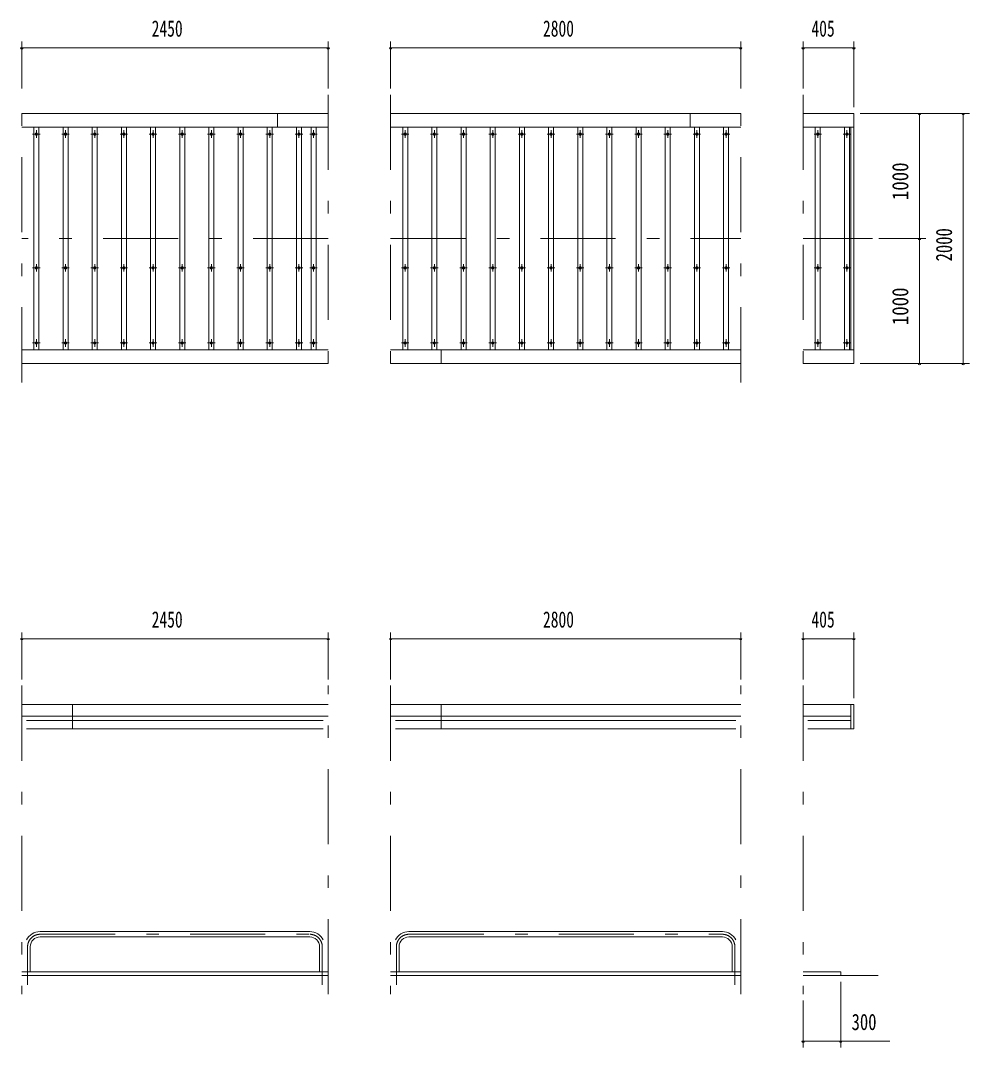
# Model space of a CAD drawing. Units: millimetres, scale not verified. Extents: x -22476 to 22466, y -10500 to 10500.
# Drawn here: x -15937 to -8347, y 1220 to 9431 of the extents above; entities that cross this region are included whole.
import ezdxf
from ezdxf.enums import TextEntityAlignment as Align

# ---------------------------------------------------------------- set-up
doc = ezdxf.new("R2010")
doc.units = ezdxf.units.MM
doc.header["$LTSCALE"] = 50
doc.linetypes.add('USER3', pattern=[24, 12, -5, 2, -5])
for name, color, linetype, lineweight in [('0-2_1-0BOLD', 7, 'Continuous', 18), ('0-3_1-2CENTER', 3, 'USER3', 18), ('0-4_1-4THIN', 4, 'Continuous', 18), ('0-5_1-5DIM', 3, 'Continuous', 18)]:
    doc.layers.add(name, color=color, linetype=linetype, lineweight=lineweight)
doc.styles.add('ＭＳ ゴシック', font='')
doc.styles.get('ＭＳ ゴシック').set_extended_font_data('MS Gothic')

msp = doc.modelspace()

# ---------------------------------------------------------------- linework, layer by layer
at = {"layer": '0-2_1-0BOLD'}
for p, q in [((-13476.56, 8687.67), (-15926.56, 8687.67)), ((-13881.56, 8687.67), (-13881.56, 8577.67)), ((-10176.56, 8687.67), (-12976.56, 8687.67)), ((-10581.56, 8577.67), (-10581.56, 8687.67)), ((-15926.56, 8577.67), (-13476.56, 8577.67)), ((-12976.56, 8577.67), (-10176.56, 8577.67)), ((-9271.56, 8577.67), (-9676.56, 8577.67)), ((-9296.56, 6797.67), (-9296.56, 8577.67)), ((-13476.56, 6797.67), (-15926.56, 6797.67)), ((-12976.56, 6797.67), (-10176.56, 6797.67)), ((-12571.56, 6687.67), (-12571.56, 6797.67)), ((-9676.56, 6797.67), (-9271.56, 6797.67)), ((-15926.56, 6687.67), (-13476.56, 6687.67)), ((-10176.56, 6687.67), (-12976.56, 6687.67)), ((-13476.56, 3962.67), (-15926.56, 3962.67)), ((-15521.56, 3962.67), (-15521.56, 3768.55)), ((-10176.55, 3962.67), (-12976.56, 3962.67)), ((-12571.56, 3768.55), (-12571.56, 3962.67)), ((-9296.55, 3768.55), (-9296.55, 3962.67)), ((-15926.56, 3868.72), (-13476.56, 3868.72)), ((-12976.56, 3868.72), (-10176.55, 3868.72)), ((-9676.55, 3868.72), (-9296.55, 3868.72)), ((-13514.71, 3834.18), (-15888.41, 3834.18)), ((-10214.71, 3834.18), (-12938.41, 3834.18)), ((-9296.55, 3834.18), (-9638.41, 3834.18)), ((-15888.41, 3768.55), (-13514.71, 3768.55)), ((-12938.41, 3768.55), (-10214.71, 3768.55)), ((-9638.41, 3768.55), (-9271.56, 3768.55)), ((-13622.92, 2146.02), (-15780.21, 2146.02)), ((-12830.2, 2146.02), (-10322.9, 2146.02)), ((-15780.21, 2103.32), (-13622.92, 2103.32)), ((-10322.9, 2103.32), (-12830.2, 2103.32)), ((-15858.86, 2024.67), (-15858.86, 1824.67)), ((-13544.27, 2024.67), (-13544.27, 1824.67)), ((-12908.85, 1824.67), (-12908.85, 2024.67)), ((-10244.25, 1824.67), (-10244.25, 2024.67)), ((-13476.56, 1824.67), (-15926.56, 1824.67)), ((-12976.56, 1824.67), (-10176.55, 1824.67)), ((-15926.56, 1794.67), (-13476.56, 1794.67)), ((-10176.55, 1794.67), (-12976.56, 1794.67)), ((-9676.55, 1794.67), (-9076.55, 1794.67))]:
    msp.add_line(p, q, dxfattribs=at)
for points in [[(-9676.56, 8687.67), (-9271.56, 8687.67), (-9271.56, 6687.67), (-9676.56, 6687.67)], [(-9271.56, 3768.55), (-9271.56, 3962.67), (-9676.55, 3962.67)], [(-9676.55, 1824.67), (-9376.56, 1824.67), (-9376.56, 1794.67)]]:
    msp.add_lwpolyline(points, dxfattribs=at)
for centre in [(-15809.89, 8522.67), (-15576.56, 8522.67), (-15343.23, 8522.67), (-15109.89, 8522.67), (-14876.56, 8522.67), (-14643.23, 8522.67), (-14409.89, 8522.67), (-14176.56, 8522.67), (-13943.23, 8522.67), (-13709.89, 8522.67), (-13593.22, 8522.67), (-12859.89, 8522.67), (-12626.56, 8522.67), (-12393.22, 8522.67), (-12159.89, 8522.67), (-11926.56, 8522.67), (-11693.22, 8522.67), (-11459.89, 8522.67), (-11226.56, 8522.67), (-10993.22, 8522.67), (-10759.89, 8522.67), (-10526.56, 8522.67), (-10293.22, 8522.67), (-9559.89, 8522.67), (-9326.56, 8522.67), (-15809.89, 7452.68), (-15576.56, 7452.68), (-15343.23, 7452.68), (-15109.89, 7452.68), (-14876.56, 7452.68), (-14643.23, 7452.68), (-14409.89, 7452.68), (-14176.56, 7452.68), (-13943.23, 7452.68), (-13709.89, 7452.68), (-13593.22, 7452.68), (-12859.89, 7452.68), (-12626.56, 7452.68), (-12393.22, 7452.68), (-12159.89, 7452.68), (-11926.56, 7452.68), (-11693.22, 7452.68), (-11459.89, 7452.68), (-11226.56, 7452.68), (-10993.22, 7452.68), (-10759.89, 7452.68), (-10526.56, 7452.68), (-10293.22, 7452.68), (-9559.89, 7452.68), (-9326.56, 7452.68), (-15809.89, 6852.68), (-15576.56, 6852.68), (-15343.23, 6852.68), (-15109.89, 6852.68), (-14876.56, 6852.68), (-14643.23, 6852.68), (-14409.89, 6852.68), (-14176.56, 6852.68), (-13943.23, 6852.68), (-13709.89, 6852.68), (-13593.22, 6852.68), (-12859.89, 6852.68), (-12626.56, 6852.68), (-12393.22, 6852.68), (-12159.89, 6852.68), (-11926.56, 6852.68), (-11693.22, 6852.68), (-11459.89, 6852.68), (-11226.56, 6852.68), (-10993.22, 6852.68), (-10759.89, 6852.68), (-10526.56, 6852.68), (-10293.22, 6852.68), (-9559.89, 6852.68), (-9326.56, 6852.68)]:
    msp.add_circle(centre, 10, dxfattribs=at)
for centre, radius, start, end in [((-15780.21, 2024.67), 121.35, 90, 153.07823), ((-13622.92, 2024.67), 121.35, 26.91106, 90), ((-12830.2, 2024.67), 121.35, 90, 153.08894), ((-10322.9, 2024.67), 121.35, 26.92177, 90), ((-15780.21, 2024.67), 78.65, 90, 180), ((-13622.92, 2024.67), 78.65, 0, 90), ((-12830.2, 2024.67), 78.65, 90, 180), ((-10322.9, 2024.67), 78.65, 0, 90)]:
    msp.add_arc(centre, radius, start, end, dxfattribs=at)
at = {"layer": '0-3_1-2CENTER'}
for p, q in [((-15926.56, 6537.67), (-15926.56, 8837.68)), ((-13476.56, 8837.68), (-13476.56, 6537.67)), ((-12976.56, 8837.68), (-12976.56, 6537.67)), ((-10176.56, 6537.67), (-10176.56, 8837.68)), ((-9676.56, 8837.68), (-9676.56, 6537.67)), ((-15809.89, 8492.68), (-15809.89, 8552.68)), ((-15576.56, 8552.68), (-15576.56, 8492.68)), ((-15343.23, 8492.68), (-15343.23, 8552.68)), ((-15109.89, 8552.68), (-15109.89, 8492.68)), ((-14876.56, 8492.68), (-14876.56, 8552.68)), ((-14643.23, 8552.68), (-14643.23, 8492.68)), ((-14409.89, 8492.68), (-14409.89, 8552.68)), ((-14176.56, 8552.68), (-14176.56, 8492.68)), ((-13943.23, 8492.68), (-13943.23, 8552.68)), ((-13709.89, 8552.68), (-13709.89, 8492.68)), ((-13593.22, 8492.68), (-13593.22, 8552.68)), ((-12859.89, 8552.68), (-12859.89, 8492.68)), ((-12626.56, 8492.68), (-12626.56, 8552.68)), ((-12393.22, 8552.68), (-12393.22, 8492.68)), ((-12159.89, 8492.68), (-12159.89, 8552.68)), ((-11926.56, 8552.68), (-11926.56, 8492.68)), ((-11693.22, 8492.68), (-11693.22, 8552.68)), ((-11459.89, 8552.68), (-11459.89, 8492.68)), ((-11226.56, 8492.68), (-11226.56, 8552.68)), ((-10993.22, 8552.68), (-10993.22, 8492.68)), ((-10759.89, 8492.68), (-10759.89, 8552.68)), ((-10526.56, 8552.68), (-10526.56, 8492.68)), ((-10293.22, 8492.68), (-10293.22, 8552.68)), ((-9559.89, 8552.68), (-9559.89, 8492.68)), ((-9326.56, 8492.67), (-9326.56, 8552.68)), ((-15839.89, 8522.67), (-15779.89, 8522.67)), ((-15546.56, 8522.67), (-15606.56, 8522.67)), ((-15373.23, 8522.67), (-15313.23, 8522.67)), ((-15079.89, 8522.67), (-15139.89, 8522.67)), ((-14906.56, 8522.67), (-14846.56, 8522.67)), ((-14613.23, 8522.67), (-14673.23, 8522.67)), ((-14439.89, 8522.67), (-14379.89, 8522.67)), ((-14146.56, 8522.67), (-14206.56, 8522.67)), ((-13973.23, 8522.67), (-13913.23, 8522.67)), ((-13679.89, 8522.67), (-13739.89, 8522.67)), ((-13623.23, 8522.67), (-13563.23, 8522.67)), ((-12829.89, 8522.67), (-12889.89, 8522.67)), ((-12596.56, 8522.67), (-12656.56, 8522.67)), ((-12363.23, 8522.67), (-12423.23, 8522.67)), ((-12129.89, 8522.67), (-12189.89, 8522.67)), ((-11896.56, 8522.67), (-11956.56, 8522.67)), ((-11663.23, 8522.67), (-11723.23, 8522.67)), ((-11429.89, 8522.67), (-11489.89, 8522.67)), ((-11196.56, 8522.67), (-11256.56, 8522.67)), ((-10963.23, 8522.67), (-11023.23, 8522.67)), ((-10729.89, 8522.67), (-10789.89, 8522.67)), ((-10496.56, 8522.67), (-10556.56, 8522.67)), ((-10263.23, 8522.67), (-10323.23, 8522.67)), ((-9529.89, 8522.67), (-9589.89, 8522.67)), ((-9356.56, 8522.67), (-9296.56, 8522.67)), ((-13476.56, 7687.67), (-15926.56, 7687.67)), ((-12976.56, 7687.67), (-10176.56, 7687.67)), ((-9121.56, 7687.67), (-9676.56, 7687.67)), ((-15809.89, 7482.68), (-15809.89, 7422.67)), ((-15576.56, 7422.67), (-15576.56, 7482.68)), ((-15343.23, 7482.68), (-15343.23, 7422.67)), ((-15109.89, 7422.67), (-15109.89, 7482.68)), ((-14876.56, 7482.68), (-14876.56, 7422.67)), ((-14643.23, 7422.67), (-14643.23, 7482.68)), ((-14409.89, 7482.68), (-14409.89, 7422.67)), ((-14176.56, 7422.67), (-14176.56, 7482.68)), ((-13943.23, 7482.68), (-13943.23, 7422.67)), ((-13709.89, 7422.67), (-13709.89, 7482.68)), ((-13593.22, 7482.68), (-13593.22, 7422.67)), ((-12859.89, 7422.67), (-12859.89, 7482.68)), ((-12626.56, 7482.68), (-12626.56, 7422.67)), ((-12393.22, 7422.67), (-12393.22, 7482.68)), ((-12159.89, 7482.68), (-12159.89, 7422.67)), ((-11926.56, 7422.67), (-11926.56, 7482.68)), ((-11693.22, 7482.68), (-11693.22, 7422.67)), ((-11459.89, 7422.67), (-11459.89, 7482.68)), ((-11226.56, 7482.68), (-11226.56, 7422.67)), ((-10993.22, 7422.67), (-10993.22, 7482.68)), ((-10759.89, 7482.68), (-10759.89, 7422.67)), ((-10526.56, 7422.67), (-10526.56, 7482.68)), ((-10293.22, 7482.68), (-10293.22, 7422.67)), ((-9559.89, 7482.68), (-9559.89, 7422.67)), ((-9326.56, 7422.67), (-9326.56, 7482.68)), ((-15839.89, 7452.68), (-15779.89, 7452.68)), ((-15546.56, 7452.68), (-15606.56, 7452.68)), ((-15373.23, 7452.68), (-15313.23, 7452.68)), ((-15079.89, 7452.68), (-15139.89, 7452.68)), ((-14906.56, 7452.68), (-14846.56, 7452.68)), ((-14613.23, 7452.68), (-14673.23, 7452.68)), ((-14439.89, 7452.68), (-14379.89, 7452.68)), ((-14146.56, 7452.68), (-14206.56, 7452.68)), ((-13973.23, 7452.68), (-13913.23, 7452.68)), ((-13679.89, 7452.68), (-13739.89, 7452.68)), ((-13623.23, 7452.68), (-13563.23, 7452.68)), ((-12829.89, 7452.68), (-12889.89, 7452.68)), ((-12596.56, 7452.68), (-12656.56, 7452.68)), ((-12363.23, 7452.68), (-12423.23, 7452.68)), ((-12129.89, 7452.68), (-12189.89, 7452.68)), ((-11896.56, 7452.68), (-11956.56, 7452.68)), ((-11663.23, 7452.68), (-11723.23, 7452.68)), ((-11429.89, 7452.68), (-11489.89, 7452.68)), ((-11196.56, 7452.68), (-11256.56, 7452.68)), ((-10963.23, 7452.68), (-11023.23, 7452.68)), ((-10729.89, 7452.68), (-10789.89, 7452.68)), ((-10496.56, 7452.68), (-10556.56, 7452.68)), ((-10263.23, 7452.68), (-10323.23, 7452.68)), ((-9589.89, 7452.68), (-9529.89, 7452.68)), ((-9296.56, 7452.68), (-9356.56, 7452.68)), ((-15779.89, 6852.68), (-15839.89, 6852.68)), ((-15809.89, 6882.68), (-15809.89, 6822.68)), ((-15546.56, 6852.68), (-15606.56, 6852.68)), ((-15576.56, 6882.68), (-15576.56, 6822.68)), ((-15313.23, 6852.68), (-15373.23, 6852.68)), ((-15343.23, 6822.68), (-15343.23, 6882.68)), ((-15079.89, 6852.68), (-15139.89, 6852.68)), ((-15109.89, 6882.68), (-15109.89, 6822.68)), ((-14846.56, 6852.68), (-14906.56, 6852.68)), ((-14876.56, 6882.68), (-14876.56, 6822.68)), ((-14613.23, 6852.68), (-14673.23, 6852.68)), ((-14643.23, 6882.68), (-14643.23, 6822.68)), ((-14379.89, 6852.68), (-14439.89, 6852.68)), ((-14409.89, 6822.68), (-14409.89, 6882.68)), ((-14146.56, 6852.68), (-14206.56, 6852.68)), ((-14176.56, 6882.68), (-14176.56, 6822.68)), ((-13913.23, 6852.68), (-13973.23, 6852.68)), ((-13943.23, 6882.68), (-13943.23, 6822.68)), ((-13679.89, 6852.68), (-13739.89, 6852.68)), ((-13709.89, 6882.68), (-13709.89, 6822.68)), ((-13563.23, 6852.68), (-13623.23, 6852.68)), ((-13593.22, 6822.68), (-13593.22, 6882.68)), ((-12889.89, 6852.68), (-12829.89, 6852.68)), ((-12859.89, 6882.68), (-12859.89, 6822.68)), ((-12656.56, 6852.68), (-12596.56, 6852.68)), ((-12626.56, 6882.68), (-12626.56, 6822.68)), ((-12423.23, 6852.68), (-12363.23, 6852.68)), ((-12393.22, 6882.68), (-12393.22, 6822.68)), ((-12189.89, 6852.68), (-12129.89, 6852.68)), ((-12159.89, 6882.68), (-12159.89, 6822.68)), ((-11956.56, 6852.68), (-11896.56, 6852.68)), ((-11926.56, 6882.68), (-11926.56, 6822.68)), ((-11723.23, 6852.68), (-11663.23, 6852.68)), ((-11693.22, 6882.68), (-11693.22, 6822.68)), ((-11489.89, 6852.68), (-11429.89, 6852.68)), ((-11459.89, 6882.68), (-11459.89, 6822.68)), ((-11256.56, 6852.68), (-11196.56, 6852.68)), ((-11226.56, 6882.68), (-11226.56, 6822.68)), ((-11023.23, 6852.68), (-10963.23, 6852.68)), ((-10993.22, 6882.68), (-10993.22, 6822.68)), ((-10789.89, 6852.68), (-10729.89, 6852.68)), ((-10759.89, 6882.68), (-10759.89, 6822.68)), ((-10556.56, 6852.68), (-10496.56, 6852.68)), ((-10526.56, 6882.68), (-10526.56, 6822.68)), ((-10323.23, 6852.68), (-10263.23, 6852.68)), ((-10293.22, 6882.68), (-10293.22, 6822.68)), ((-9589.89, 6852.68), (-9529.89, 6852.68)), ((-9559.89, 6882.68), (-9559.89, 6822.68)), ((-9356.56, 6852.68), (-9296.56, 6852.68)), ((-9326.56, 6822.68), (-9326.56, 6882.67)), ((-15926.56, 4112.67), (-15926.56, 1644.67)), ((-13476.56, 1644.67), (-13476.56, 4112.67)), ((-12976.56, 4112.67), (-12976.56, 1644.67)), ((-10176.55, 1644.67), (-10176.55, 4112.67)), ((-9676.55, 4112.67), (-9676.55, 1644.67)), ((-15780.21, 2124.67), (-13622.92, 2124.67)), ((-12830.2, 2124.67), (-10322.9, 2124.67)), ((-15880.21, 1719.67), (-15880.21, 2024.67)), ((-13522.92, 2024.67), (-13522.92, 1719.67)), ((-12930.2, 1719.67), (-12930.2, 2024.67)), ((-10222.9, 2024.67), (-10222.9, 1719.67))]:
    msp.add_line(p, q, dxfattribs=at)
for centre, start, end in [((-15780.21, 2024.67), 90, 180), ((-13622.92, 2024.67), 0, 90), ((-12830.2, 2024.67), 90, 180), ((-10322.9, 2024.67), 0, 90)]:
    msp.add_arc(centre, 100, start, end, dxfattribs=at)
at = {"layer": '0-4_1-4THIN'}
for p, q in [((-15829.89, 8577.68), (-15829.89, 6797.68)), ((-15789.9, 6797.68), (-15789.9, 8577.68)), ((-15596.56, 8577.68), (-15596.56, 6797.68)), ((-15556.56, 6797.68), (-15556.56, 8577.68)), ((-15363.23, 8577.68), (-15363.23, 6797.68)), ((-15323.23, 6797.68), (-15323.23, 8577.68)), ((-15129.89, 8577.68), (-15129.89, 6797.68)), ((-15089.9, 6797.68), (-15089.9, 8577.68)), ((-14896.56, 8577.68), (-14896.56, 6797.68)), ((-14856.56, 6797.68), (-14856.56, 8577.68)), ((-14663.23, 8577.68), (-14663.23, 6797.68)), ((-14623.23, 6797.68), (-14623.23, 8577.68)), ((-14429.89, 8577.68), (-14429.89, 6797.68)), ((-14389.9, 6797.68), (-14389.9, 8577.68)), ((-14196.56, 8577.68), (-14196.56, 6797.68)), ((-14156.56, 6797.68), (-14156.56, 8577.68)), ((-13963.23, 8577.68), (-13963.23, 6797.68)), ((-13923.23, 6797.68), (-13923.23, 8577.68)), ((-13729.89, 8577.68), (-13729.89, 6797.68)), ((-13689.9, 6797.68), (-13689.9, 8577.68)), ((-13613.23, 8577.68), (-13613.23, 6797.68)), ((-13573.23, 6797.68), (-13573.23, 8577.68)), ((-12879.9, 8577.68), (-12879.9, 6797.68)), ((-12839.89, 6797.68), (-12839.89, 8577.68)), ((-12646.56, 8577.68), (-12646.56, 6797.68)), ((-12606.56, 6797.68), (-12606.56, 8577.68)), ((-12413.23, 8577.68), (-12413.23, 6797.68)), ((-12373.23, 6797.68), (-12373.23, 8577.68)), ((-12179.9, 8577.68), (-12179.9, 6797.68)), ((-12139.89, 6797.68), (-12139.89, 8577.68)), ((-11946.56, 8577.68), (-11946.56, 6797.68)), ((-11906.56, 6797.68), (-11906.56, 8577.68)), ((-11713.23, 8577.68), (-11713.23, 6797.68)), ((-11673.23, 6797.68), (-11673.23, 8577.68)), ((-11479.9, 8577.68), (-11479.9, 6797.68)), ((-11439.89, 6797.68), (-11439.89, 8577.68)), ((-11246.56, 8577.68), (-11246.56, 6797.68)), ((-11206.56, 6797.68), (-11206.56, 8577.68)), ((-11013.23, 8577.68), (-11013.23, 6797.68)), ((-10973.23, 6797.68), (-10973.23, 8577.68)), ((-10779.9, 8577.68), (-10779.9, 6797.68)), ((-10739.89, 6797.68), (-10739.89, 8577.68)), ((-10546.56, 8577.68), (-10546.56, 6797.68)), ((-10506.56, 6797.68), (-10506.56, 8577.68)), ((-10313.23, 8577.68), (-10313.23, 6797.68)), ((-10273.23, 6797.68), (-10273.23, 8577.68)), ((-9579.9, 8577.68), (-9579.9, 6797.68)), ((-9539.89, 6797.68), (-9539.89, 8577.68)), ((-9346.56, 8577.68), (-9346.56, 6797.68)), ((-9306.56, 6797.68), (-9306.56, 8577.68))]:
    msp.add_line(p, q, dxfattribs=at)
at = {"layer": '0-5_1-5DIM'}
for p, q in [((-15916.56, 9212.68), (-15936.56, 9212.68)), ((-15926.56, 8887.68), (-15926.56, 9262.68)), ((-15926.56, 9212.68), (-13476.56, 9212.68)), ((-13466.56, 9212.68), (-13486.56, 9212.68)), ((-13476.56, 8887.68), (-13476.56, 9262.68)), ((-12966.56, 9212.68), (-12986.56, 9212.68)), ((-12976.56, 9262.68), (-12976.56, 8887.68)), ((-12976.56, 9212.68), (-10176.56, 9212.68)), ((-10166.56, 9212.68), (-10186.56, 9212.68)), ((-10176.56, 8887.68), (-10176.56, 9262.68)), ((-9666.56, 9212.68), (-9686.56, 9212.68)), ((-9676.56, 9262.68), (-9676.56, 8887.68)), ((-9676.56, 9212.68), (-9271.56, 9212.68)), ((-9261.56, 9212.68), (-9281.56, 9212.68)), ((-9271.56, 8737.67), (-9271.56, 9262.68)), ((-9221.56, 8687.67), (-8346.56, 8687.67)), ((-8736.56, 8687.67), (-8756.56, 8687.67)), ((-8746.56, 7687.67), (-8746.56, 8687.67)), ((-8386.56, 8687.67), (-8406.56, 8687.67)), ((-8396.56, 8687.67), (-8396.56, 6687.67)), ((-8696.56, 7687.67), (-9071.56, 7687.67)), ((-8736.56, 7687.67), (-8756.56, 7687.67)), ((-8746.56, 6687.67), (-8746.56, 7687.67)), ((-9221.56, 6687.67), (-8346.56, 6687.67)), ((-8736.56, 6687.67), (-8756.56, 6687.67)), ((-8386.56, 6687.67), (-8406.56, 6687.67)), ((-15926.56, 4537.67), (-15926.56, 4162.67)), ((-13476.56, 4162.67), (-13476.56, 4537.67)), ((-12976.56, 4537.67), (-12976.56, 4162.67)), ((-10176.55, 4162.67), (-10176.55, 4537.67)), ((-9676.55, 4537.67), (-9676.55, 4162.67)), ((-9271.56, 4012.67), (-9271.56, 4537.67)), ((-15916.56, 4487.67), (-15936.56, 4487.67)), ((-15926.56, 4487.67), (-13476.56, 4487.67)), ((-13466.56, 4487.67), (-13486.56, 4487.67)), ((-12966.56, 4487.67), (-12986.56, 4487.67)), ((-12976.56, 4487.67), (-10176.55, 4487.67)), ((-10166.56, 4487.67), (-10186.56, 4487.67)), ((-9666.56, 4487.67), (-9686.56, 4487.67)), ((-9676.55, 4487.67), (-9271.56, 4487.67)), ((-9261.56, 4487.67), (-9281.56, 4487.67)), ((-9376.56, 1219.67), (-9376.56, 1744.67)), ((-9676.55, 1594.67), (-9676.55, 1219.67)), ((-9666.56, 1269.67), (-9686.56, 1269.67)), ((-9676.55, 1269.67), (-9376.56, 1269.67)), ((-9366.56, 1269.67), (-9386.56, 1269.67)), ((-9376.56, 1269.67), (-8984.05, 1269.67))]:
    msp.add_line(p, q, dxfattribs=at)
for centre in [(-15926.56, 9212.68), (-13476.56, 9212.68), (-12976.56, 9212.68), (-10176.56, 9212.68), (-9676.56, 9212.68), (-9271.56, 9212.68), (-8746.56, 8687.67), (-8396.56, 8687.67), (-8746.56, 7687.67), (-8746.56, 6687.67), (-8396.56, 6687.67), (-15926.56, 4487.67), (-13476.56, 4487.67), (-12976.56, 4487.67), (-10176.56, 4487.67), (-9676.56, 4487.67), (-9271.56, 4487.67), (-9676.56, 1269.67), (-9376.56, 1269.67)]:
    msp.add_arc(centre, 10, 180, 0, dxfattribs=at)

# ---------------------------------------------------------------- texts
at = {"layer": '0-5_1-5DIM', "color": 7, "style": 'ＭＳ ゴシック'}
for s, width, p in [('2450', 0.7, (-14887.57, 9262.68)), ('2800', 0.7, (-11757.83, 9262.68)), ('405', 0.7, (-9610.44, 9262.68)), ('2450', 0.7, (-14887.57, 4537.67)), ('2800', 0.7, (-11757.83, 4537.67)), ('405', 0.7, (-9610.44, 4537.67)), ('300', 0.75, (-9289.41, 1319.67))]:
    msp.add_text(s, height=130.2, dxfattribs=dict(at, width=width)).set_placement(p, align=Align.BOTTOM_LEFT)
for s, width, p in [('1000', 0.85, (-8796.56, 7994.87)), ('2000', 0.75, (-8446.56, 7504.64)), ('1000', 0.85, (-8796.56, 6994.87))]:
    msp.add_text(s, height=130.2, rotation=90, dxfattribs=dict(at, width=width)).set_placement(p, align=Align.BOTTOM_LEFT)

doc.saveas('drawing.dxf')
